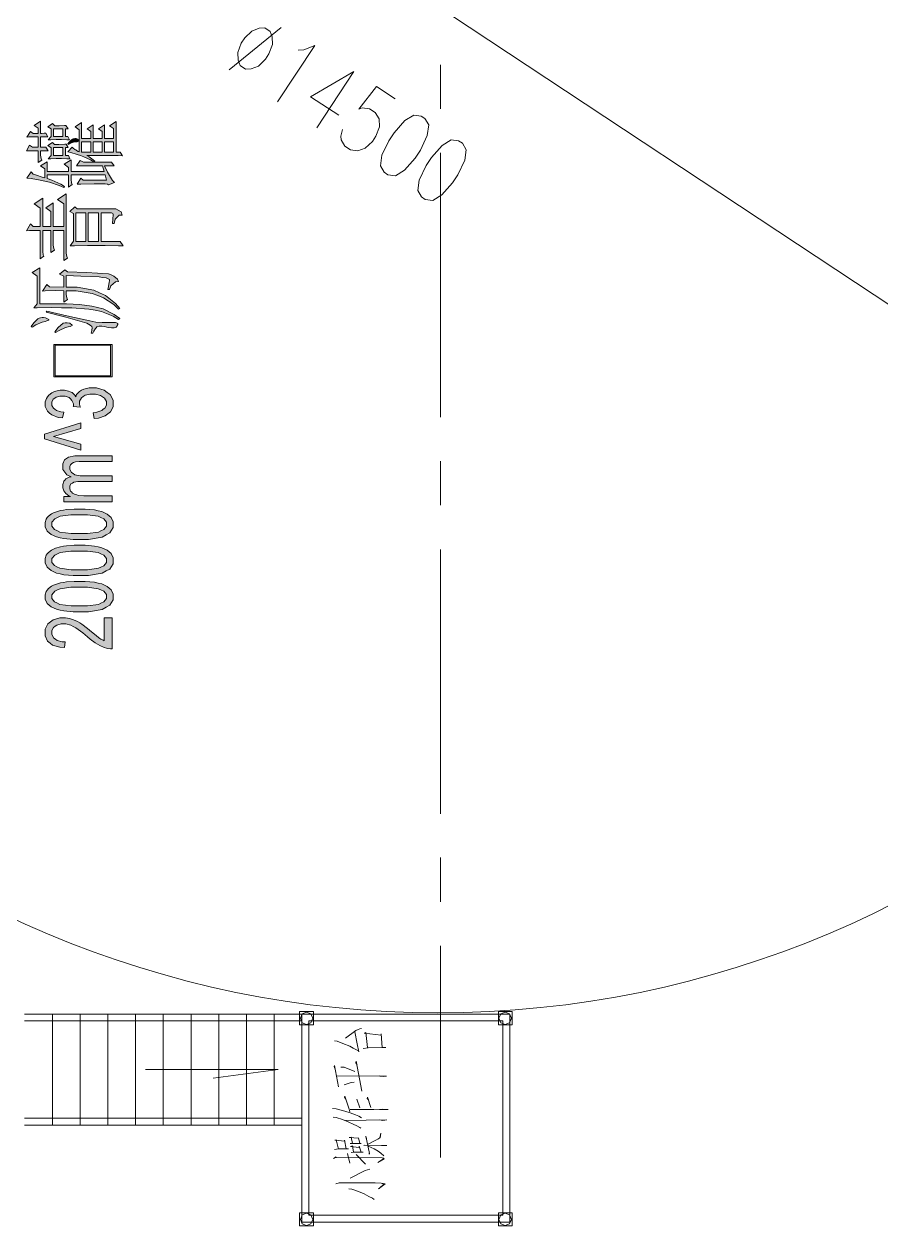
# Model space of a CAD drawing. Header units: millimetres. Extents: x 568 to 57335, y 85 to 28579.
# Drawn here: x 56505 to 56566.7, y 28017 to 28103.6 of the extents above; entities that cross this region are included whole.
import ezdxf

# ---------------------------------------------------------------- set-up
doc = ezdxf.new("R2010")
doc.units = ezdxf.units.MM

msp = doc.modelspace()

# ---------------------------------------------------------------- hatches: boundary and pattern name
h = msp.add_hatch(color=0)
h.dxf.hatch_style = 2
h.paths.add_polyline_path([(56505.99, 28095.433), (56505.739, 28095.433), (56505.329, 28095.426), (56505.169, 28095.41), (56505.435, 28095.821), (56505.641, 28095.676), (56505.99, 28095.676), (56505.99, 28096.049), (56505.694, 28096.254), (56506.165, 28096.558), (56506.165, 28095.676), (56506.241, 28095.676), (56506.431, 28095.692), (56506.545, 28095.699), (56506.689, 28095.433), (56506.165, 28095.433), (56506.165, 28094.673), (56506.545, 28094.673), (56506.719, 28094.408), (56506.545, 28094.423), (56506.264, 28094.43), (56506.165, 28094.43), (56506.165, 28094.248), (56506.165, 28094.111), (56506.21, 28093.868), (56506.248, 28093.754), (56505.99, 28093.572), (56505.99, 28094.43), (56505.694, 28094.43), (56505.276, 28094.423), (56505.139, 28094.408), (56505.375, 28094.818), (56505.58, 28094.673), (56505.99, 28094.673)])
h = msp.add_hatch(color=0)
h.paths.add_polyline_path([(56508.239, 28095.205), (56508.049, 28095.22), (56507.669, 28095.228), (56507.479, 28095.228), (56507.289, 28095.228), (56506.909, 28095.22), (56506.719, 28095.205), (56506.924, 28095.456), (56506.924, 28096.011), (56506.689, 28096.147), (56507.016, 28096.398), (56507.19, 28096.231), (56507.494, 28096.231), (56507.889, 28096.246), (56507.981, 28096.254), (56508.155, 28096.011), (56507.95, 28096.011), (56507.95, 28095.456), (56508.125, 28095.456)])
h.paths.add_polyline_path([(56507.099, 28095.456), (56507.775, 28095.456), (56507.775, 28096.011), (56507.099, 28096.011)])
h = msp.add_hatch(color=0)
h.paths.add_polyline_path([(56509.5, 28094.081), (56509.66, 28093.982), (56509.956, 28093.777), (56510.085, 28093.671), (56509.994, 28093.633), (56509.766, 28093.762), (56509.287, 28093.982), (56509.044, 28094.073), (56508.809, 28094.157), (56508.345, 28094.301), (56508.125, 28094.347), (56508.444, 28094.673), (56508.505, 28094.613), (56508.634, 28094.521), (56508.695, 28094.483), (56508.763, 28094.446), (56508.885, 28094.377), (56508.945, 28094.347), (56508.945, 28095.942), (56508.649, 28096.147), (56509.12, 28096.459), (56509.12, 28095.312), (56509.789, 28095.312), (56509.789, 28095.821), (56509.523, 28096.011), (56509.963, 28096.292), (56509.963, 28095.312), (56510.609, 28095.312), (56510.609, 28095.821), (56510.343, 28096.011), (56510.784, 28096.292), (56510.784, 28095.312), (56511.43, 28095.312), (56511.43, 28096.026), (56511.141, 28096.231), (56511.605, 28096.542), (56511.605, 28094.332), (56511.901, 28094.332), (56512.068, 28094.066), (56511.764, 28094.073), (56510.48, 28094.081)])
h.paths.add_polyline_path([(56509.12, 28094.332), (56509.789, 28094.332), (56509.789, 28095.069), (56509.12, 28095.069)])
h.paths.add_polyline_path([(56509.963, 28094.332), (56510.609, 28094.332), (56510.609, 28095.069), (56509.963, 28095.069)])
h.paths.add_polyline_path([(56510.784, 28094.332), (56511.43, 28094.332), (56511.43, 28095.069), (56510.784, 28095.069)])
h = msp.add_hatch(color=0)
h.dxf.hatch_style = 2
h.paths.add_polyline_path([(56508.125, 28094.924), (56508.224, 28095.046), (56508.391, 28095.205), (56508.444, 28095.236), (56508.505, 28095.274), (56508.626, 28095.304), (56508.68, 28095.304), (56508.74, 28095.296), (56508.831, 28095.266), (56508.854, 28095.236), (56508.885, 28095.213), (56508.915, 28095.167), (56508.915, 28095.144), (56508.915, 28095.114), (56508.801, 28095.076), (56508.68, 28095.069), (56508.535, 28095.038), (56508.269, 28094.939), (56508.155, 28094.879)])
h = msp.add_hatch(color=0)
h.paths.add_polyline_path([(56508.269, 28093.838), (56508.064, 28093.845), (56507.669, 28093.861), (56507.479, 28093.861), (56507.289, 28093.861), (56506.909, 28093.845), (56506.719, 28093.838), (56506.924, 28094.081), (56506.924, 28094.635), (56506.689, 28094.803), (56507.016, 28095.023), (56507.16, 28094.879), (56507.479, 28094.879), (56507.905, 28094.894), (56508.011, 28094.901), (56508.155, 28094.658), (56507.95, 28094.658), (56507.95, 28094.081), (56508.186, 28094.081)])
h.paths.add_polyline_path([(56507.099, 28094.081), (56507.775, 28094.081), (56507.775, 28094.658), (56507.099, 28094.658)])
h = msp.add_hatch(color=0)
h.dxf.hatch_style = 2
h.paths.add_polyline_path([(56510.64, 28093.344), (56508.763, 28093.344), (56509.029, 28093.731), (56509.265, 28093.595), (56509.5, 28093.595), (56510.055, 28093.595), (56510.374, 28093.595), (56510.7, 28093.595), (56511.149, 28093.602), (56511.285, 28093.61), (56511.46, 28093.344), (56510.784, 28093.344), (56510.989, 28092.888), (56511.339, 28092.28), (56511.483, 28092.136), (56511.05, 28091.976), (56510.989, 28092.007), (56510.83, 28092.037), (56510.723, 28092.037), (56510.024, 28092.037), (56509.059, 28092.022), (56508.793, 28092.014), (56509.059, 28092.447), (56509.234, 28092.303), (56510.928, 28092.303), (56510.814, 28092.69), (56508.36, 28092.69), (56508.36, 28092.485), (56508.36, 28092.356), (56508.398, 28092.105), (56508.444, 28091.992), (56508.186, 28091.809), (56508.186, 28092.69), (56506.636, 28092.69), (56506.636, 28092.425), (56506.985, 28092.303), (56507.616, 28092.014), (56507.889, 28091.855), (56507.836, 28091.786), (56507.494, 28091.931), (56506.818, 28092.151), (56506.476, 28092.227), (56506.127, 28092.311), (56505.481, 28092.417), (56505.169, 28092.447), (56505.496, 28092.896), (56505.641, 28092.728), (56505.876, 28092.66), (56506.286, 28092.523), (56506.461, 28092.463), (56506.461, 28093.124), (56506.165, 28093.329), (56506.636, 28093.633), (56506.636, 28092.934), (56508.186, 28092.934), (56508.186, 28093.222), (56507.859, 28093.45), (56508.36, 28093.777), (56508.36, 28092.934), (56510.754, 28092.934)])
h = msp.add_hatch(color=0)
h.dxf.hatch_style = 2
h.paths.add_polyline_path([(56505.139, 28088.656), (56505.435, 28089.15), (56505.641, 28088.968), (56506.134, 28088.968), (56506.134, 28090.297), (56505.701, 28090.601), (56506.317, 28091.011), (56506.317, 28088.968), (56506.894, 28088.968), (56506.894, 28090.047), (56506.545, 28090.312), (56507.069, 28090.662), (56507.069, 28088.968), (56507.829, 28088.968), (56507.829, 28090.601), (56507.396, 28090.913), (56508.003, 28091.323), (56508.003, 28087.182), (56508.003, 28087.053), (56508.049, 28086.802), (56508.095, 28086.696), (56507.829, 28086.506), (56507.829, 28088.679), (56507.069, 28088.679), (56507.069, 28087.76), (56507.069, 28087.623), (56507.114, 28087.38), (56507.16, 28087.266), (56506.894, 28087.084), (56506.894, 28088.679), (56506.317, 28088.679), (56506.317, 28087.304), (56506.317, 28087.175), (56506.355, 28086.932), (56506.4, 28086.818), (56506.134, 28086.628), (56506.134, 28088.679), (56505.876, 28088.679), (56505.375, 28088.671)])
h = msp.add_hatch(color=0)
h.paths.add_polyline_path([(56508.3, 28087.57), (56508.535, 28087.919), (56508.535, 28089.91), (56508.277, 28090.047), (56508.626, 28090.381), (56508.801, 28090.236), (56511.285, 28090.236), (56511.582, 28090.244), (56511.962, 28090.016), (56512.045, 28089.781), (56511.84, 28089.781), (56511.551, 28089.484), (56511.46, 28089.188), (56511.346, 28089.188), (56511.377, 28089.484), (56511.399, 28089.826), (56511.392, 28089.864), (56511.384, 28089.91), (56511.285, 28089.948), (56511.202, 28089.948), (56510.526, 28089.948), (56510.526, 28087.881), (56511.901, 28087.881), (56512.106, 28087.57), (56511.787, 28087.585), (56510.822, 28087.593), (56510.191, 28087.593), (56509.553, 28087.593), (56508.611, 28087.585)])
h.paths.add_polyline_path([(56509.591, 28087.881), (56510.351, 28087.881), (56510.351, 28089.948), (56509.591, 28089.948)])
h.paths.add_polyline_path([(56508.71, 28087.881), (56509.416, 28087.881), (56509.416, 28089.948), (56508.71, 28089.948)])
h = msp.add_hatch(color=0)
h.dxf.hatch_style = 2
h.paths.add_polyline_path([(56505.671, 28083.11), (56505.929, 28083.399), (56505.929, 28085.382), (56505.549, 28085.648), (56506.104, 28085.997), (56506.104, 28083.399), (56506.841, 28083.399), (56508.041, 28083.384), (56508.505, 28083.368), (56508.976, 28083.353), (56509.85, 28083.232), (56510.26, 28083.133), (56510.67, 28083.026), (56511.475, 28082.631), (56511.87, 28082.335), (56511.779, 28082.274), (56511.399, 28082.51), (56510.564, 28082.837), (56510.1, 28082.928), (56509.637, 28083.019), (56508.429, 28083.118), (56507.669, 28083.118), (56506.917, 28083.125), (56505.914, 28083.118)])
h = msp.add_hatch(color=0)
h.dxf.hatch_style = 2
h.paths.add_polyline_path([(56507.829, 28083.52), (56507.829, 28084.341), (56507.244, 28084.348), (56506.484, 28084.341), (56506.309, 28084.318), (56506.605, 28084.789), (56506.811, 28084.622), (56507.829, 28084.607), (56507.829, 28085.382), (56507.54, 28085.526), (56507.92, 28085.853), (56508.095, 28085.693), (56509.485, 28085.663), (56511.065, 28085.549), (56511.255, 28085.473), (56511.445, 28085.397), (56511.711, 28085.161), (56511.779, 28084.994), (56511.567, 28084.987), (56511.24, 28084.698), (56511.141, 28084.424), (56511.02, 28084.424), (56511.065, 28084.637), (56511.118, 28084.949), (56511.126, 28085.047), (56511.134, 28085.139), (56510.89, 28085.268), (56510.64, 28085.298), (56510.389, 28085.328), (56509.075, 28085.389), (56508.003, 28085.427), (56508.003, 28084.607), (56508.793, 28084.592), (56510.001, 28084.386), (56510.419, 28084.196), (56510.837, 28083.999), (56511.567, 28083.429), (56511.87, 28083.049), (56511.779, 28083.011), (56511.445, 28083.338), (56510.7, 28083.824), (56510.29, 28083.991), (56509.88, 28084.151), (56508.74, 28084.326), (56508.003, 28084.341), (56508.003, 28084.196), (56508.003, 28084.06), (56508.049, 28083.817), (56508.095, 28083.703)])
h = msp.add_hatch(color=0)
h.dxf.hatch_style = 2
h.paths.add_polyline_path([(56505.496, 28081.758), (56505.686, 28082.024), (56505.967, 28082.32), (56506.066, 28082.35), (56506.157, 28082.381), (56506.279, 28082.411), (56506.309, 28082.411), (56506.385, 28082.411), (56506.529, 28082.381), (56506.605, 28082.343), (56506.674, 28082.305), (56506.75, 28082.259), (56506.75, 28082.221), (56506.621, 28082.16), (56506.484, 28082.13), (56506.279, 28082.077), (56505.815, 28081.872), (56505.549, 28081.72)])
h = msp.add_hatch(color=0)
h.dxf.hatch_style = 2
h.paths.add_polyline_path([(56506.605, 28082.867), (56508.049, 28082.54), (56509.713, 28082.168), (56509.926, 28082.13), (56510.138, 28082.084), (56510.609, 28082.046), (56510.875, 28082.046), (56511.141, 28082.046), (56511.483, 28082.039), (56511.567, 28082.039), (56511.643, 28082.031), (56511.726, 28081.986), (56511.726, 28081.94), (56511.726, 28081.91), (56511.688, 28081.826), (56511.65, 28081.773), (56511.612, 28081.712), (56511.475, 28081.659), (56511.377, 28081.659), (56511.285, 28081.659), (56511.065, 28081.689), (56510.936, 28081.72), (56510.784, 28081.75), (56510.571, 28081.78), (56510.495, 28081.78), (56510.397, 28081.78), (56510.229, 28081.727), (56510.176, 28081.674), (56510.115, 28081.629), (56510.001, 28081.423), (56509.941, 28081.271), (56509.819, 28081.271), (56509.85, 28081.461), (56509.872, 28081.689), (56509.865, 28081.727), (56509.857, 28081.765), (56509.736, 28081.864), (56509.614, 28081.932), (56509.5, 28082.001), (56507.981, 28082.426), (56506.575, 28082.783)])
h = msp.add_hatch(color=0)
h.dxf.hatch_style = 2
h.paths.add_polyline_path([(56507.19, 28081.37), (56507.426, 28081.689), (56507.798, 28082.008), (56507.935, 28082.016), (56508.072, 28082.024), (56508.269, 28081.993), (56508.33, 28081.955), (56508.391, 28081.917), (56508.452, 28081.872), (56508.452, 28081.834), (56508.3, 28081.773), (56508.155, 28081.742), (56507.965, 28081.689), (56507.509, 28081.484), (56507.244, 28081.332)])
h = msp.add_hatch(color=0)
h.paths.add_polyline_path([(56511.316, 28078.134), (56507.122, 28078.134), (56507.122, 28080.474), (56511.316, 28080.474)])
h.paths.add_polyline_path([(56511.209, 28078.21), (56511.209, 28080.405), (56507.228, 28080.405), (56507.228, 28078.21)])
h = msp.add_hatch(color=0)
h.dxf.hatch_style = 2
h.paths.add_polyline_path([(56510.039, 28075.14), (56509.963, 28075.55), (56510.214, 28075.588), (56510.571, 28075.71), (56510.685, 28075.794), (56510.792, 28075.877), (56510.906, 28076.082), (56510.906, 28076.204), (56510.906, 28076.356), (56510.761, 28076.599), (56510.617, 28076.698), (56510.473, 28076.796), (56510.115, 28076.895), (56509.903, 28076.895), (56509.705, 28076.895), (56509.371, 28076.804), (56509.234, 28076.713), (56509.105, 28076.622), (56508.976, 28076.386), (56508.976, 28076.242), (56508.976, 28076.181), (56509.006, 28076.037), (56509.037, 28075.953), (56508.52, 28075.999), (56508.528, 28076.052), (56508.528, 28076.196), (56508.429, 28076.432), (56508.33, 28076.538), (56508.231, 28076.645), (56507.935, 28076.743), (56507.73, 28076.743), (56507.563, 28076.743), (56507.297, 28076.667), (56507.19, 28076.591), (56507.084, 28076.515), (56506.978, 28076.318), (56506.978, 28076.196), (56506.978, 28076.075), (56507.092, 28075.877), (56507.198, 28075.794), (56507.304, 28075.718), (56507.631, 28075.611), (56507.844, 28075.588), (56507.737, 28075.178), (56507.441, 28075.216), (56506.985, 28075.391), (56506.818, 28075.52), (56506.659, 28075.657), (56506.499, 28075.991), (56506.499, 28076.189), (56506.499, 28076.325), (56506.583, 28076.576), (56506.666, 28076.69), (56506.75, 28076.812), (56506.978, 28076.986), (56507.122, 28077.047), (56507.266, 28077.108), (56507.578, 28077.169), (56507.737, 28077.169), (56507.897, 28077.169), (56508.178, 28077.108), (56508.307, 28077.055), (56508.436, 28076.994), (56508.634, 28076.819), (56508.71, 28076.705), (56508.763, 28076.857), (56508.961, 28077.085), (56509.12, 28077.169), (56509.272, 28077.252), (56509.66, 28077.336), (56509.895, 28077.336), (56510.207, 28077.336), (56510.738, 28077.176), (56510.959, 28077.017), (56511.179, 28076.857), (56511.392, 28076.447), (56511.392, 28076.204), (56511.392, 28075.984), (56511.209, 28075.619), (56511.02, 28075.467), (56510.83, 28075.323), (56510.343, 28075.155)])
h = msp.add_hatch(color=0)
h.dxf.hatch_style = 2
h.paths.add_polyline_path([(56509.059, 28073.286), (56509.059, 28072.861), (56506.438, 28073.674), (56506.438, 28074.008), (56509.059, 28074.821), (56509.059, 28074.403), (56507.107, 28073.841)])
h = msp.add_hatch(color=0)
h.dxf.hatch_style = 2
h.paths.add_polyline_path([(56511.316, 28069.138), (56507.836, 28069.138), (56507.836, 28069.51), (56508.322, 28069.51), (56508.193, 28069.571), (56507.988, 28069.723), (56507.912, 28069.814), (56507.836, 28069.913), (56507.76, 28070.126), (56507.76, 28070.247), (56507.76, 28070.384), (56507.836, 28070.605), (56507.92, 28070.688), (56507.996, 28070.779), (56508.224, 28070.901), (56508.368, 28070.931), (56508.064, 28071.076), (56507.76, 28071.455), (56507.76, 28071.691), (56507.76, 28071.866), (56507.897, 28072.147), (56508.041, 28072.246), (56508.186, 28072.344), (56508.626, 28072.443), (56508.93, 28072.443), (56511.316, 28072.443), (56511.316, 28072.025), (56509.12, 28072.025), (56508.945, 28072.025), (56508.687, 28072.01), (56508.611, 28071.987), (56508.535, 28071.964), (56508.406, 28071.896), (56508.36, 28071.843), (56508.315, 28071.79), (56508.269, 28071.668), (56508.269, 28071.592), (56508.269, 28071.463), (56508.391, 28071.25), (56508.512, 28071.167), (56508.634, 28071.083), (56509.021, 28071), (56509.295, 28071), (56511.316, 28071), (56511.316, 28070.589), (56509.052, 28070.589), (56508.854, 28070.589), (56508.558, 28070.536), (56508.459, 28070.483), (56508.368, 28070.437), (56508.269, 28070.27), (56508.269, 28070.156), (56508.269, 28070.073), (56508.33, 28069.906), (56508.398, 28069.837), (56508.459, 28069.761), (56508.657, 28069.655), (56508.778, 28069.624), (56508.907, 28069.586), (56509.272, 28069.556), (56509.508, 28069.556), (56511.316, 28069.556)])
h = msp.add_hatch(color=0)
h.paths.add_polyline_path([(56508.945, 28066.418), (56508.52, 28066.418), (56507.836, 28066.479), (56507.578, 28066.54), (56507.32, 28066.601), (56506.917, 28066.783), (56506.773, 28066.905), (56506.636, 28067.026), (56506.499, 28067.33), (56506.499, 28067.512), (56506.499, 28067.649), (56506.575, 28067.885), (56506.651, 28067.991), (56506.727, 28068.09), (56506.955, 28068.257), (56507.099, 28068.325), (56507.244, 28068.394), (56507.601, 28068.492), (56507.813, 28068.53), (56508.026, 28068.568), (56508.588, 28068.606), (56508.945, 28068.606), (56509.371, 28068.606), (56510.055, 28068.546), (56510.313, 28068.485), (56510.571, 28068.424), (56510.974, 28068.242), (56511.111, 28068.12), (56511.255, 28068.006), (56511.392, 28067.695), (56511.392, 28067.512), (56511.392, 28067.269), (56511.149, 28066.889), (56510.898, 28066.753), (56510.602, 28066.585), (56509.622, 28066.418)])
h.paths.add_polyline_path([(56508.945, 28066.844), (56509.538, 28066.844), (56510.328, 28066.943), (56510.518, 28067.034), (56510.716, 28067.132), (56510.913, 28067.376), (56510.913, 28067.512), (56510.913, 28067.657), (56510.716, 28067.892), (56510.518, 28067.991), (56510.321, 28068.09), (56509.538, 28068.181), (56508.945, 28068.181), (56508.353, 28068.181), (56507.57, 28068.09), (56507.373, 28067.991), (56507.183, 28067.892), (56506.985, 28067.657), (56506.985, 28067.512), (56506.985, 28067.368), (56507.16, 28067.14), (56507.327, 28067.056), (56507.547, 28066.95), (56508.36, 28066.844)])
h = msp.add_hatch(color=0)
h.paths.add_polyline_path([(56508.945, 28063.812), (56508.52, 28063.812), (56507.836, 28063.873), (56507.578, 28063.934), (56507.32, 28063.995), (56506.917, 28064.177), (56506.773, 28064.299), (56506.636, 28064.42), (56506.499, 28064.724), (56506.499, 28064.906), (56506.499, 28065.043), (56506.575, 28065.279), (56506.651, 28065.385), (56506.727, 28065.484), (56506.955, 28065.651), (56507.099, 28065.719), (56507.244, 28065.78), (56507.601, 28065.886), (56507.813, 28065.924), (56508.026, 28065.962), (56508.588, 28066), (56508.945, 28066), (56509.371, 28066), (56510.055, 28065.94), (56510.313, 28065.879), (56510.571, 28065.818), (56510.974, 28065.636), (56511.111, 28065.514), (56511.255, 28065.393), (56511.392, 28065.089), (56511.392, 28064.906), (56511.392, 28064.663), (56511.149, 28064.283), (56510.898, 28064.147), (56510.602, 28063.979), (56509.622, 28063.812)])
h.paths.add_polyline_path([(56508.945, 28064.238), (56509.538, 28064.238), (56510.328, 28064.337), (56510.518, 28064.428), (56510.716, 28064.527), (56510.913, 28064.762), (56510.913, 28064.906), (56510.913, 28065.051), (56510.716, 28065.286), (56510.518, 28065.385), (56510.321, 28065.484), (56509.538, 28065.575), (56508.945, 28065.575), (56508.353, 28065.575), (56507.57, 28065.484), (56507.373, 28065.385), (56507.183, 28065.286), (56506.985, 28065.043), (56506.985, 28064.899), (56506.985, 28064.762), (56507.16, 28064.534), (56507.327, 28064.451), (56507.547, 28064.344), (56508.36, 28064.238)])
h = msp.add_hatch(color=0)
h.paths.add_polyline_path([(56508.945, 28061.206), (56508.52, 28061.206), (56507.836, 28061.267), (56507.578, 28061.328), (56507.32, 28061.389), (56506.917, 28061.571), (56506.773, 28061.693), (56506.636, 28061.814), (56506.499, 28062.118), (56506.499, 28062.3), (56506.499, 28062.437), (56506.575, 28062.673), (56506.651, 28062.771), (56506.727, 28062.878), (56506.955, 28063.045), (56507.099, 28063.113), (56507.244, 28063.174), (56507.601, 28063.281), (56507.813, 28063.319), (56508.026, 28063.356), (56508.588, 28063.394), (56508.945, 28063.394), (56509.371, 28063.394), (56510.055, 28063.334), (56510.313, 28063.273), (56510.571, 28063.212), (56510.974, 28063.03), (56511.111, 28062.908), (56511.255, 28062.787), (56511.392, 28062.483), (56511.392, 28062.3), (56511.392, 28062.057), (56511.149, 28061.677), (56510.898, 28061.541), (56510.602, 28061.374), (56509.622, 28061.206)])
h.paths.add_polyline_path([(56508.945, 28061.632), (56509.538, 28061.632), (56510.328, 28061.723), (56510.518, 28061.822), (56510.716, 28061.921), (56510.913, 28062.156), (56510.913, 28062.3), (56510.913, 28062.445), (56510.716, 28062.68), (56510.518, 28062.779), (56510.321, 28062.87), (56509.538, 28062.969), (56508.945, 28062.969), (56508.353, 28062.969), (56507.57, 28062.87), (56507.373, 28062.779), (56507.183, 28062.68), (56506.985, 28062.437), (56506.985, 28062.293), (56506.985, 28062.156), (56507.16, 28061.928), (56507.327, 28061.845), (56507.547, 28061.738), (56508.36, 28061.632)])
h = msp.add_hatch(color=0)
h.dxf.hatch_style = 2
h.paths.add_polyline_path([(56510.746, 28060.766), (56511.316, 28060.766), (56511.316, 28058.547), (56511.209, 28058.547), (56511.004, 28058.57), (56510.906, 28058.593), (56510.738, 28058.638), (56510.427, 28058.775), (56510.267, 28058.866), (56510.108, 28058.958), (56509.743, 28059.231), (56509.538, 28059.406), (56509.219, 28059.679), (56508.71, 28060.044), (56508.52, 28060.143), (56508.338, 28060.242), (56507.981, 28060.34), (56507.813, 28060.34), (56507.639, 28060.34), (56507.342, 28060.249), (56507.228, 28060.158), (56507.107, 28060.074), (56506.985, 28059.846), (56506.985, 28059.702), (56506.985, 28059.558), (56507.114, 28059.315), (56507.236, 28059.231), (56507.365, 28059.14), (56507.722, 28059.049), (56507.943, 28059.049), (56507.882, 28058.623), (56507.547, 28058.646), (56507.031, 28058.806), (56506.849, 28058.95), (56506.674, 28059.094), (56506.499, 28059.474), (56506.499, 28059.71), (56506.499, 28059.953), (56506.689, 28060.34), (56506.879, 28060.477), (56507.069, 28060.621), (56507.547, 28060.758), (56507.829, 28060.758), (56507.973, 28060.758), (56508.254, 28060.72), (56508.391, 28060.675), (56508.535, 28060.637), (56508.824, 28060.5), (56508.983, 28060.401), (56509.135, 28060.31), (56509.553, 28059.991), (56509.827, 28059.77), (56510.047, 28059.581), (56510.351, 28059.345), (56510.427, 28059.292), (56510.511, 28059.239), (56510.67, 28059.155), (56510.746, 28059.117)])

# ---------------------------------------------------------------- linework, layer by layer
at = {"color": 0, "lineweight": 0}
for points in [[(56595.443, 28064.762), (56474.544, 28144.65)], [(56523.51, 28103.312), (56519.749, 28100.265)], [(56524.741, 28101.671), (56525.136, 28101.686), (56525.926, 28101.997), (56523.252, 28097.956)], [(56534.997, 28097.447), (56534.997, 28100.622)], [(56528.752, 28100.128), (56525.622, 28098.32), (56527.651, 28096.983)], [(56528.752, 28100.128), (56526.085, 28096.079)], [(56531.715, 28098.168), (56530.37, 28099.057), (56529.094, 28097.416), (56529.352, 28097.515), (56529.884, 28097.439), (56530.287, 28097.173), (56530.568, 28096.717), (56530.583, 28096.155), (56530.332, 28095.486), (56530.082, 28095.099), (56529.565, 28094.613), (56529.041, 28094.408), (56528.509, 28094.483), (56528.106, 28094.749), (56527.825, 28095.205), (56527.818, 28095.486), (56527.939, 28095.965)], [(56534.997, 28075.231), (56534.997, 28094.278)], [(56534.997, 28068.88), (56534.997, 28072.056)], [(56534.997, 28046.657), (56534.997, 28065.704)], [(56534.997, 28040.313), (56534.997, 28043.489)], [(56534.997, 28021.882), (56534.997, 28037.137)], [(56525.007, 28032.222), (56505.01, 28032.222)], [(56507.016, 28024.222), (56507.016, 28032.222)], [(56509.014, 28024.222), (56509.014, 28032.222)], [(56511.012, 28024.222), (56511.012, 28032.222)], [(56513.01, 28024.222), (56513.01, 28032.222)], [(56515.008, 28024.222), (56515.008, 28032.222)], [(56517.014, 28024.222), (56517.014, 28032.222)], [(56519.012, 28024.222), (56519.012, 28032.222)], [(56521.01, 28024.222), (56521.01, 28032.222)], [(56523.008, 28024.222), (56523.008, 28032.222)], [(56539.996, 28032.222), (56524.999, 28032.222)], [(56524.999, 28017.224), (56524.999, 28032.222)], [(56539.996, 28017.224), (56539.996, 28032.222)], [(56525.007, 28031.72), (56505.01, 28031.72)], [(56539.495, 28031.72), (56525.493, 28031.72)], [(56525.493, 28017.726), (56525.493, 28031.72)], [(56528.137, 28030.474), (56528.889, 28031.029), (56529.048, 28031.113), (56529.17, 28031.151), (56529.299, 28031.173)], [(56539.495, 28017.726), (56539.495, 28031.72)], [(56527.347, 28030.292), (56527.537, 28030.269), (56527.947, 28030.11), (56528.448, 28029.905), (56528.699, 28029.76), (56529.079, 28029.57), (56529.109, 28029.494), (56528.988, 28030.064), (56528.828, 28030.946)], [(56529.428, 28029.738), (56529.77, 28029.775), (56531.062, 28029.821), (56530.781, 28029.798), (56530.72, 28030.801), (56530.72, 28030.702), (56529.489, 28030.839), (56529.611, 28030.885), (56529.74, 28029.798)], [(56529.33, 28026.668), (56528.919, 28028.818), (56528.889, 28028.712), (56528.988, 28028.567)], [(56513.724, 28028.233), (56523.297, 28028.233)], [(56523.297, 28028.233), (56518.602, 28027.603)], [(56527.628, 28026.972), (56527.347, 28028.507), (56527.316, 28028.446), (56527.377, 28028.302)], [(56527.506, 28027.755), (56530.591, 28027.77), (56531.092, 28027.755), (56530.872, 28027.732), (56530.621, 28027.755)], [(56527.818, 28028.385), (56528.038, 28028.385), (56528.828, 28028.081)], [(56528.038, 28027.116), (56528.547, 28027.299), (56528.767, 28027.321)], [(56528.448, 28025.171), (56528.418, 28025.377), (56528.106, 28026.296), (56528.068, 28026.235), (56528.167, 28026.076)], [(56529.17, 28025.46), (56528.95, 28026.076)], [(56529.96, 28025.483), (56529.74, 28026.22), (56529.709, 28026.136), (56529.801, 28026.03)], [(56527.217, 28025.422), (56527.476, 28025.399), (56528.106, 28025.232), (56528.479, 28025.111), (56528.859, 28024.966), (56529.109, 28024.868), (56529.299, 28024.746)], [(56528.479, 28025.339), (56530.18, 28025.354), (56530.811, 28025.377), (56531.221, 28025.354), (56531.001, 28025.339), (56530.591, 28025.354)], [(56525.007, 28024.723), (56505.01, 28024.723)], [(56525.007, 28024.222), (56505.01, 28024.222)], [(56527.255, 28024.784), (56527.476, 28024.761), (56527.916, 28024.617), (56528.387, 28024.434), (56528.699, 28024.29), (56528.95, 28024.169), (56529.17, 28024.047), (56529.238, 28023.986)], [(56528.137, 28024.556), (56531.123, 28024.602), (56530.841, 28024.556), (56530.56, 28024.602)], [(56528.479, 28022.9), (56528.638, 28022.9), (56529.269, 28022.9), (56529.17, 28022.9), (56529.079, 28023.31), (56529.079, 28023.272), (56528.418, 28023.333), (56528.547, 28023.348), (56528.638, 28022.9)], [(56529.831, 28022.125), (56529.869, 28022.163), (56529.611, 28023.432), (56529.611, 28023.371), (56529.649, 28023.249)], [(56529.77, 28022.839), (56530.652, 28023.31), (56530.682, 28023.637), (56530.621, 28023.31), (56530.462, 28023.211)], [(56527.347, 28022.451), (56527.628, 28022.512), (56528.357, 28022.512), (56528.198, 28022.512), (56528.068, 28023.128), (56528.106, 28023.067), (56527.377, 28023.128), (56527.476, 28023.15), (56527.628, 28022.489)], [(56528.547, 28022.246), (56528.729, 28022.269), (56529.428, 28022.269), (56529.269, 28022.269), (56529.14, 28022.695), (56529.14, 28022.611), (56528.509, 28022.679), (56528.638, 28022.717), (56528.729, 28022.269)], [(56529.459, 28022.755), (56529.519, 28022.778), (56531.123, 28022.755), (56530.971, 28022.74), (56530.75, 28022.755)], [(56529.77, 28022.695), (56530.211, 28022.512), (56530.5, 28022.33), (56530.682, 28022.186), (56530.902, 28022.003)], [(56527.286, 28021.813), (56527.476, 28021.92), (56527.407, 28021.874), (56530.781, 28021.859), (56530.902, 28021.836), (56530.94, 28021.798), (56530.462, 28021.532), (56530.902, 28021.813)], [(56528.448, 28021.487), (56528.289, 28022.163)], [(56529.58, 28021.411), (56528.919, 28022.102)], [(56528.479, 28020.385), (56529.55, 28020.94), (56529.899, 28021.038)], [(56527.438, 28019.997), (56527.696, 28020.058), (56530.279, 28020.058), (56530.72, 28020.035), (56531.001, 28019.997), (56530.53, 28019.625)], [(56530.56, 28019.648), (56530.94, 28019.975), (56530.781, 28020.013)], [(56528.387, 28019.625), (56528.608, 28019.602), (56529.079, 28019.443), (56529.489, 28019.261), (56529.831, 28019.071), (56530.089, 28018.949), (56530.211, 28018.85)], [(56539.495, 28017.726), (56525.493, 28017.726)], [(56539.996, 28017.224), (56524.999, 28017.224)]]:
    msp.add_lwpolyline(points, dxfattribs=at)
for points in [[(56522.317, 28103.274), (56521.922, 28103.259), (56521.398, 28103.053), (56520.881, 28102.56), (56520.623, 28102.18), (56520.38, 28101.511), (56520.395, 28100.949), (56520.539, 28100.577), (56520.942, 28100.311), (56521.337, 28100.326), (56521.861, 28100.531), (56522.378, 28101.017), (56522.629, 28101.405), (56522.879, 28102.073), (56522.864, 28102.636), (56522.72, 28103.008)], [(56533.607, 28096.922), (56533.075, 28096.991), (56532.422, 28096.596), (56531.654, 28095.722), (56531.267, 28095.144), (56530.765, 28094.096), (56530.659, 28093.336), (56530.933, 28092.88), (56531.206, 28092.698), (56531.738, 28092.622), (56532.384, 28093.025), (56533.159, 28093.898), (56533.539, 28094.476), (56534.04, 28095.524), (56534.154, 28096.284), (56533.873, 28096.74)], [(56505.99, 28095.433), (56505.739, 28095.433), (56505.329, 28095.426), (56505.169, 28095.41), (56505.435, 28095.821), (56505.641, 28095.676), (56505.99, 28095.676), (56505.99, 28096.049), (56505.694, 28096.254), (56506.165, 28096.558), (56506.165, 28095.676), (56506.241, 28095.676), (56506.431, 28095.692), (56506.545, 28095.699), (56506.689, 28095.433), (56506.165, 28095.433), (56506.165, 28094.673), (56506.545, 28094.673), (56506.719, 28094.408), (56506.545, 28094.423), (56506.264, 28094.43), (56506.165, 28094.43), (56506.165, 28094.248), (56506.165, 28094.111), (56506.21, 28093.868), (56506.248, 28093.754), (56505.99, 28093.572), (56505.99, 28094.43), (56505.694, 28094.43), (56505.276, 28094.423), (56505.139, 28094.408), (56505.375, 28094.818), (56505.58, 28094.673), (56505.99, 28094.673)], [(56508.239, 28095.205), (56508.049, 28095.22), (56507.669, 28095.228), (56507.479, 28095.228), (56507.289, 28095.228), (56506.909, 28095.22), (56506.719, 28095.205), (56506.924, 28095.456), (56506.924, 28096.011), (56506.689, 28096.147), (56507.016, 28096.398), (56507.19, 28096.231), (56507.494, 28096.231), (56507.889, 28096.246), (56507.981, 28096.254), (56508.155, 28096.011), (56507.95, 28096.011), (56507.95, 28095.456), (56508.125, 28095.456)], [(56509.5, 28094.081), (56509.66, 28093.982), (56509.956, 28093.777), (56510.085, 28093.671), (56509.994, 28093.633), (56509.766, 28093.762), (56509.287, 28093.982), (56509.044, 28094.073), (56508.809, 28094.157), (56508.345, 28094.301), (56508.125, 28094.347), (56508.444, 28094.673), (56508.505, 28094.613), (56508.634, 28094.521), (56508.695, 28094.483), (56508.763, 28094.446), (56508.885, 28094.377), (56508.945, 28094.347), (56508.945, 28095.942), (56508.649, 28096.147), (56509.12, 28096.459), (56509.12, 28095.312), (56509.789, 28095.312), (56509.789, 28095.821), (56509.523, 28096.011), (56509.963, 28096.292), (56509.963, 28095.312), (56510.609, 28095.312), (56510.609, 28095.821), (56510.343, 28096.011), (56510.784, 28096.292), (56510.784, 28095.312), (56511.43, 28095.312), (56511.43, 28096.026), (56511.141, 28096.231), (56511.605, 28096.542), (56511.605, 28094.332), (56511.901, 28094.332), (56512.068, 28094.066), (56511.764, 28094.073), (56510.48, 28094.081)], [(56507.099, 28095.456), (56507.775, 28095.456), (56507.775, 28096.011), (56507.099, 28096.011)], [(56508.125, 28094.924), (56508.224, 28095.046), (56508.391, 28095.205), (56508.444, 28095.236), (56508.505, 28095.274), (56508.626, 28095.304), (56508.68, 28095.304), (56508.74, 28095.296), (56508.831, 28095.266), (56508.854, 28095.236), (56508.885, 28095.213), (56508.915, 28095.167), (56508.915, 28095.144), (56508.915, 28095.114), (56508.801, 28095.076), (56508.68, 28095.069), (56508.535, 28095.038), (56508.269, 28094.939), (56508.155, 28094.879)], [(56508.269, 28093.838), (56508.064, 28093.845), (56507.669, 28093.861), (56507.479, 28093.861), (56507.289, 28093.861), (56506.909, 28093.845), (56506.719, 28093.838), (56506.924, 28094.081), (56506.924, 28094.635), (56506.689, 28094.803), (56507.016, 28095.023), (56507.16, 28094.879), (56507.479, 28094.879), (56507.905, 28094.894), (56508.011, 28094.901), (56508.155, 28094.658), (56507.95, 28094.658), (56507.95, 28094.081), (56508.186, 28094.081)], [(56507.099, 28094.081), (56507.775, 28094.081), (56507.775, 28094.658), (56507.099, 28094.658)], [(56509.12, 28094.332), (56509.789, 28094.332), (56509.789, 28095.069), (56509.12, 28095.069)], [(56509.963, 28094.332), (56510.609, 28094.332), (56510.609, 28095.069), (56509.963, 28095.069)], [(56510.784, 28094.332), (56511.43, 28094.332), (56511.43, 28095.069), (56510.784, 28095.069)], [(56536.296, 28095.137), (56535.765, 28095.213), (56535.119, 28094.81), (56534.344, 28093.944), (56533.964, 28093.367), (56533.463, 28092.311), (56533.349, 28091.558), (56533.63, 28091.095), (56533.896, 28090.92), (56534.427, 28090.844), (56535.081, 28091.239), (56535.848, 28092.113), (56536.236, 28092.69), (56536.737, 28093.747), (56536.843, 28094.499), (56536.57, 28094.962)], [(56510.64, 28093.344), (56508.763, 28093.344), (56509.029, 28093.731), (56509.265, 28093.595), (56509.5, 28093.595), (56510.055, 28093.595), (56510.374, 28093.595), (56510.7, 28093.595), (56511.149, 28093.602), (56511.285, 28093.61), (56511.46, 28093.344), (56510.784, 28093.344), (56510.989, 28092.888), (56511.339, 28092.28), (56511.483, 28092.136), (56511.05, 28091.976), (56510.989, 28092.007), (56510.83, 28092.037), (56510.723, 28092.037), (56510.024, 28092.037), (56509.059, 28092.022), (56508.793, 28092.014), (56509.059, 28092.447), (56509.234, 28092.303), (56510.928, 28092.303), (56510.814, 28092.69), (56508.36, 28092.69), (56508.36, 28092.485), (56508.36, 28092.356), (56508.398, 28092.105), (56508.444, 28091.992), (56508.186, 28091.809), (56508.186, 28092.69), (56506.636, 28092.69), (56506.636, 28092.425), (56506.985, 28092.303), (56507.616, 28092.014), (56507.889, 28091.855), (56507.836, 28091.786), (56507.494, 28091.931), (56506.818, 28092.151), (56506.476, 28092.227), (56506.127, 28092.311), (56505.481, 28092.417), (56505.169, 28092.447), (56505.496, 28092.896), (56505.641, 28092.728), (56505.876, 28092.66), (56506.286, 28092.523), (56506.461, 28092.463), (56506.461, 28093.124), (56506.165, 28093.329), (56506.636, 28093.633), (56506.636, 28092.934), (56508.186, 28092.934), (56508.186, 28093.222), (56507.859, 28093.45), (56508.36, 28093.777), (56508.36, 28092.934), (56510.754, 28092.934)], [(56505.139, 28088.656), (56505.435, 28089.15), (56505.641, 28088.968), (56506.134, 28088.968), (56506.134, 28090.297), (56505.701, 28090.601), (56506.317, 28091.011), (56506.317, 28088.968), (56506.894, 28088.968), (56506.894, 28090.047), (56506.545, 28090.312), (56507.069, 28090.662), (56507.069, 28088.968), (56507.829, 28088.968), (56507.829, 28090.601), (56507.396, 28090.913), (56508.003, 28091.323), (56508.003, 28087.182), (56508.003, 28087.053), (56508.049, 28086.802), (56508.095, 28086.696), (56507.829, 28086.506), (56507.829, 28088.679), (56507.069, 28088.679), (56507.069, 28087.76), (56507.069, 28087.623), (56507.114, 28087.38), (56507.16, 28087.266), (56506.894, 28087.084), (56506.894, 28088.679), (56506.317, 28088.679), (56506.317, 28087.304), (56506.317, 28087.175), (56506.355, 28086.932), (56506.4, 28086.818), (56506.134, 28086.628), (56506.134, 28088.679), (56505.876, 28088.679), (56505.375, 28088.671)], [(56508.3, 28087.57), (56508.535, 28087.919), (56508.535, 28089.91), (56508.277, 28090.047), (56508.626, 28090.381), (56508.801, 28090.236), (56511.285, 28090.236), (56511.582, 28090.244), (56511.962, 28090.016), (56512.045, 28089.781), (56511.84, 28089.781), (56511.551, 28089.484), (56511.46, 28089.188), (56511.346, 28089.188), (56511.377, 28089.484), (56511.399, 28089.826), (56511.392, 28089.864), (56511.384, 28089.91), (56511.285, 28089.948), (56511.202, 28089.948), (56510.526, 28089.948), (56510.526, 28087.881), (56511.901, 28087.881), (56512.106, 28087.57), (56511.787, 28087.585), (56510.822, 28087.593), (56510.191, 28087.593), (56509.553, 28087.593), (56508.611, 28087.585)], [(56508.71, 28087.881), (56509.416, 28087.881), (56509.416, 28089.948), (56508.71, 28089.948)], [(56509.591, 28087.881), (56510.351, 28087.881), (56510.351, 28089.948), (56509.591, 28089.948)], [(56505.671, 28083.11), (56505.929, 28083.399), (56505.929, 28085.382), (56505.549, 28085.648), (56506.104, 28085.997), (56506.104, 28083.399), (56506.841, 28083.399), (56508.041, 28083.384), (56508.505, 28083.368), (56508.976, 28083.353), (56509.85, 28083.232), (56510.26, 28083.133), (56510.67, 28083.026), (56511.475, 28082.631), (56511.87, 28082.335), (56511.779, 28082.274), (56511.399, 28082.51), (56510.564, 28082.837), (56510.1, 28082.928), (56509.637, 28083.019), (56508.429, 28083.118), (56507.669, 28083.118), (56506.917, 28083.125), (56505.914, 28083.118)], [(56507.829, 28083.52), (56507.829, 28084.341), (56507.244, 28084.348), (56506.484, 28084.341), (56506.309, 28084.318), (56506.605, 28084.789), (56506.811, 28084.622), (56507.829, 28084.607), (56507.829, 28085.382), (56507.54, 28085.526), (56507.92, 28085.853), (56508.095, 28085.693), (56509.485, 28085.663), (56511.065, 28085.549), (56511.255, 28085.473), (56511.445, 28085.397), (56511.711, 28085.161), (56511.779, 28084.994), (56511.567, 28084.987), (56511.24, 28084.698), (56511.141, 28084.424), (56511.02, 28084.424), (56511.065, 28084.637), (56511.118, 28084.949), (56511.126, 28085.047), (56511.134, 28085.139), (56510.89, 28085.268), (56510.64, 28085.298), (56510.389, 28085.328), (56509.075, 28085.389), (56508.003, 28085.427), (56508.003, 28084.607), (56508.793, 28084.592), (56510.001, 28084.386), (56510.419, 28084.196), (56510.837, 28083.999), (56511.567, 28083.429), (56511.87, 28083.049), (56511.779, 28083.011), (56511.445, 28083.338), (56510.7, 28083.824), (56510.29, 28083.991), (56509.88, 28084.151), (56508.74, 28084.326), (56508.003, 28084.341), (56508.003, 28084.196), (56508.003, 28084.06), (56508.049, 28083.817), (56508.095, 28083.703)], [(56505.496, 28081.758), (56505.686, 28082.024), (56505.967, 28082.32), (56506.066, 28082.35), (56506.157, 28082.381), (56506.279, 28082.411), (56506.309, 28082.411), (56506.385, 28082.411), (56506.529, 28082.381), (56506.605, 28082.343), (56506.674, 28082.305), (56506.75, 28082.259), (56506.75, 28082.221), (56506.621, 28082.16), (56506.484, 28082.13), (56506.279, 28082.077), (56505.815, 28081.872), (56505.549, 28081.72)], [(56506.605, 28082.867), (56508.049, 28082.54), (56509.713, 28082.168), (56509.926, 28082.13), (56510.138, 28082.084), (56510.609, 28082.046), (56510.875, 28082.046), (56511.141, 28082.046), (56511.483, 28082.039), (56511.567, 28082.039), (56511.643, 28082.031), (56511.726, 28081.986), (56511.726, 28081.94), (56511.726, 28081.91), (56511.688, 28081.826), (56511.65, 28081.773), (56511.612, 28081.712), (56511.475, 28081.659), (56511.377, 28081.659), (56511.285, 28081.659), (56511.065, 28081.689), (56510.936, 28081.72), (56510.784, 28081.75), (56510.571, 28081.78), (56510.495, 28081.78), (56510.397, 28081.78), (56510.229, 28081.727), (56510.176, 28081.674), (56510.115, 28081.629), (56510.001, 28081.423), (56509.941, 28081.271), (56509.819, 28081.271), (56509.85, 28081.461), (56509.872, 28081.689), (56509.865, 28081.727), (56509.857, 28081.765), (56509.736, 28081.864), (56509.614, 28081.932), (56509.5, 28082.001), (56507.981, 28082.426), (56506.575, 28082.783)], [(56507.19, 28081.37), (56507.426, 28081.689), (56507.798, 28082.008), (56507.935, 28082.016), (56508.072, 28082.024), (56508.269, 28081.993), (56508.33, 28081.955), (56508.391, 28081.917), (56508.452, 28081.872), (56508.452, 28081.834), (56508.3, 28081.773), (56508.155, 28081.742), (56507.965, 28081.689), (56507.509, 28081.484), (56507.244, 28081.332)], [(56511.316, 28078.134), (56507.122, 28078.134), (56507.122, 28080.474), (56511.316, 28080.474)], [(56511.209, 28078.21), (56511.209, 28080.405), (56507.228, 28080.405), (56507.228, 28078.21)], [(56510.039, 28075.14), (56509.963, 28075.55), (56510.214, 28075.588), (56510.571, 28075.71), (56510.685, 28075.794), (56510.792, 28075.877), (56510.906, 28076.082), (56510.906, 28076.204), (56510.906, 28076.356), (56510.761, 28076.599), (56510.617, 28076.698), (56510.473, 28076.796), (56510.115, 28076.895), (56509.903, 28076.895), (56509.705, 28076.895), (56509.371, 28076.804), (56509.234, 28076.713), (56509.105, 28076.622), (56508.976, 28076.386), (56508.976, 28076.242), (56508.976, 28076.181), (56509.006, 28076.037), (56509.037, 28075.953), (56508.52, 28075.999), (56508.528, 28076.052), (56508.528, 28076.196), (56508.429, 28076.432), (56508.33, 28076.538), (56508.231, 28076.645), (56507.935, 28076.743), (56507.73, 28076.743), (56507.563, 28076.743), (56507.297, 28076.667), (56507.19, 28076.591), (56507.084, 28076.515), (56506.978, 28076.318), (56506.978, 28076.196), (56506.978, 28076.075), (56507.092, 28075.877), (56507.198, 28075.794), (56507.304, 28075.718), (56507.631, 28075.611), (56507.844, 28075.588), (56507.737, 28075.178), (56507.441, 28075.216), (56506.985, 28075.391), (56506.818, 28075.52), (56506.659, 28075.657), (56506.499, 28075.991), (56506.499, 28076.189), (56506.499, 28076.325), (56506.583, 28076.576), (56506.666, 28076.69), (56506.75, 28076.812), (56506.978, 28076.986), (56507.122, 28077.047), (56507.266, 28077.108), (56507.578, 28077.169), (56507.737, 28077.169), (56507.897, 28077.169), (56508.178, 28077.108), (56508.307, 28077.055), (56508.436, 28076.994), (56508.634, 28076.819), (56508.71, 28076.705), (56508.763, 28076.857), (56508.961, 28077.085), (56509.12, 28077.169), (56509.272, 28077.252), (56509.66, 28077.336), (56509.895, 28077.336), (56510.207, 28077.336), (56510.738, 28077.176), (56510.959, 28077.017), (56511.179, 28076.857), (56511.392, 28076.447), (56511.392, 28076.204), (56511.392, 28075.984), (56511.209, 28075.619), (56511.02, 28075.467), (56510.83, 28075.323), (56510.343, 28075.155)], [(56509.059, 28073.286), (56509.059, 28072.861), (56506.438, 28073.674), (56506.438, 28074.008), (56509.059, 28074.821), (56509.059, 28074.403), (56507.107, 28073.841)], [(56511.316, 28069.138), (56507.836, 28069.138), (56507.836, 28069.51), (56508.322, 28069.51), (56508.193, 28069.571), (56507.988, 28069.723), (56507.912, 28069.814), (56507.836, 28069.913), (56507.76, 28070.126), (56507.76, 28070.247), (56507.76, 28070.384), (56507.836, 28070.605), (56507.92, 28070.688), (56507.996, 28070.779), (56508.224, 28070.901), (56508.368, 28070.931), (56508.064, 28071.076), (56507.76, 28071.455), (56507.76, 28071.691), (56507.76, 28071.866), (56507.897, 28072.147), (56508.041, 28072.246), (56508.186, 28072.344), (56508.626, 28072.443), (56508.93, 28072.443), (56511.316, 28072.443), (56511.316, 28072.025), (56509.12, 28072.025), (56508.945, 28072.025), (56508.687, 28072.01), (56508.611, 28071.987), (56508.535, 28071.964), (56508.406, 28071.896), (56508.36, 28071.843), (56508.315, 28071.79), (56508.269, 28071.668), (56508.269, 28071.592), (56508.269, 28071.463), (56508.391, 28071.25), (56508.512, 28071.167), (56508.634, 28071.083), (56509.021, 28071), (56509.295, 28071), (56511.316, 28071), (56511.316, 28070.589), (56509.052, 28070.589), (56508.854, 28070.589), (56508.558, 28070.536), (56508.459, 28070.483), (56508.368, 28070.437), (56508.269, 28070.27), (56508.269, 28070.156), (56508.269, 28070.073), (56508.33, 28069.906), (56508.398, 28069.837), (56508.459, 28069.761), (56508.657, 28069.655), (56508.778, 28069.624), (56508.907, 28069.586), (56509.272, 28069.556), (56509.508, 28069.556), (56511.316, 28069.556)], [(56508.945, 28066.418), (56508.52, 28066.418), (56507.836, 28066.479), (56507.578, 28066.54), (56507.32, 28066.601), (56506.917, 28066.783), (56506.773, 28066.905), (56506.636, 28067.026), (56506.499, 28067.33), (56506.499, 28067.512), (56506.499, 28067.649), (56506.575, 28067.885), (56506.651, 28067.991), (56506.727, 28068.09), (56506.955, 28068.257), (56507.099, 28068.325), (56507.244, 28068.394), (56507.601, 28068.492), (56507.813, 28068.53), (56508.026, 28068.568), (56508.588, 28068.606), (56508.945, 28068.606), (56509.371, 28068.606), (56510.055, 28068.546), (56510.313, 28068.485), (56510.571, 28068.424), (56510.974, 28068.242), (56511.111, 28068.12), (56511.255, 28068.006), (56511.392, 28067.695), (56511.392, 28067.512), (56511.392, 28067.269), (56511.149, 28066.889), (56510.898, 28066.753), (56510.602, 28066.585), (56509.622, 28066.418)], [(56508.945, 28066.844), (56509.538, 28066.844), (56510.328, 28066.943), (56510.518, 28067.034), (56510.716, 28067.132), (56510.913, 28067.376), (56510.913, 28067.512), (56510.913, 28067.657), (56510.716, 28067.892), (56510.518, 28067.991), (56510.321, 28068.09), (56509.538, 28068.181), (56508.945, 28068.181), (56508.353, 28068.181), (56507.57, 28068.09), (56507.373, 28067.991), (56507.183, 28067.892), (56506.985, 28067.657), (56506.985, 28067.512), (56506.985, 28067.368), (56507.16, 28067.14), (56507.327, 28067.056), (56507.547, 28066.95), (56508.36, 28066.844)], [(56508.945, 28063.812), (56508.52, 28063.812), (56507.836, 28063.873), (56507.578, 28063.934), (56507.32, 28063.995), (56506.917, 28064.177), (56506.773, 28064.299), (56506.636, 28064.42), (56506.499, 28064.724), (56506.499, 28064.906), (56506.499, 28065.043), (56506.575, 28065.279), (56506.651, 28065.385), (56506.727, 28065.484), (56506.955, 28065.651), (56507.099, 28065.719), (56507.244, 28065.78), (56507.601, 28065.886), (56507.813, 28065.924), (56508.026, 28065.962), (56508.588, 28066), (56508.945, 28066), (56509.371, 28066), (56510.055, 28065.94), (56510.313, 28065.879), (56510.571, 28065.818), (56510.974, 28065.636), (56511.111, 28065.514), (56511.255, 28065.393), (56511.392, 28065.089), (56511.392, 28064.906), (56511.392, 28064.663), (56511.149, 28064.283), (56510.898, 28064.147), (56510.602, 28063.979), (56509.622, 28063.812)], [(56508.945, 28064.238), (56509.538, 28064.238), (56510.328, 28064.337), (56510.518, 28064.428), (56510.716, 28064.527), (56510.913, 28064.762), (56510.913, 28064.906), (56510.913, 28065.051), (56510.716, 28065.286), (56510.518, 28065.385), (56510.321, 28065.484), (56509.538, 28065.575), (56508.945, 28065.575), (56508.353, 28065.575), (56507.57, 28065.484), (56507.373, 28065.385), (56507.183, 28065.286), (56506.985, 28065.043), (56506.985, 28064.899), (56506.985, 28064.762), (56507.16, 28064.534), (56507.327, 28064.451), (56507.547, 28064.344), (56508.36, 28064.238)], [(56508.945, 28061.206), (56508.52, 28061.206), (56507.836, 28061.267), (56507.578, 28061.328), (56507.32, 28061.389), (56506.917, 28061.571), (56506.773, 28061.693), (56506.636, 28061.814), (56506.499, 28062.118), (56506.499, 28062.3), (56506.499, 28062.437), (56506.575, 28062.673), (56506.651, 28062.771), (56506.727, 28062.878), (56506.955, 28063.045), (56507.099, 28063.113), (56507.244, 28063.174), (56507.601, 28063.281), (56507.813, 28063.319), (56508.026, 28063.356), (56508.588, 28063.394), (56508.945, 28063.394), (56509.371, 28063.394), (56510.055, 28063.334), (56510.313, 28063.273), (56510.571, 28063.212), (56510.974, 28063.03), (56511.111, 28062.908), (56511.255, 28062.787), (56511.392, 28062.483), (56511.392, 28062.3), (56511.392, 28062.057), (56511.149, 28061.677), (56510.898, 28061.541), (56510.602, 28061.374), (56509.622, 28061.206)], [(56508.945, 28061.632), (56509.538, 28061.632), (56510.328, 28061.723), (56510.518, 28061.822), (56510.716, 28061.921), (56510.913, 28062.156), (56510.913, 28062.3), (56510.913, 28062.445), (56510.716, 28062.68), (56510.518, 28062.779), (56510.321, 28062.87), (56509.538, 28062.969), (56508.945, 28062.969), (56508.353, 28062.969), (56507.57, 28062.87), (56507.373, 28062.779), (56507.183, 28062.68), (56506.985, 28062.437), (56506.985, 28062.293), (56506.985, 28062.156), (56507.16, 28061.928), (56507.327, 28061.845), (56507.547, 28061.738), (56508.36, 28061.632)], [(56510.746, 28060.766), (56511.316, 28060.766), (56511.316, 28058.547), (56511.209, 28058.547), (56511.004, 28058.57), (56510.906, 28058.593), (56510.738, 28058.638), (56510.427, 28058.775), (56510.267, 28058.866), (56510.108, 28058.958), (56509.743, 28059.231), (56509.538, 28059.406), (56509.219, 28059.679), (56508.71, 28060.044), (56508.52, 28060.143), (56508.338, 28060.242), (56507.981, 28060.34), (56507.813, 28060.34), (56507.639, 28060.34), (56507.342, 28060.249), (56507.228, 28060.158), (56507.107, 28060.074), (56506.985, 28059.846), (56506.985, 28059.702), (56506.985, 28059.558), (56507.114, 28059.315), (56507.236, 28059.231), (56507.365, 28059.14), (56507.722, 28059.049), (56507.943, 28059.049), (56507.882, 28058.623), (56507.547, 28058.646), (56507.031, 28058.806), (56506.849, 28058.95), (56506.674, 28059.094), (56506.499, 28059.474), (56506.499, 28059.71), (56506.499, 28059.953), (56506.689, 28060.34), (56506.879, 28060.477), (56507.069, 28060.621), (56507.547, 28060.758), (56507.829, 28060.758), (56507.973, 28060.758), (56508.254, 28060.72), (56508.391, 28060.675), (56508.535, 28060.637), (56508.824, 28060.5), (56508.983, 28060.401), (56509.135, 28060.31), (56509.553, 28059.991), (56509.827, 28059.77), (56510.047, 28059.581), (56510.351, 28059.345), (56510.427, 28059.292), (56510.511, 28059.239), (56510.67, 28059.155), (56510.746, 28059.117)], [(56525.827, 28031.447), (56524.824, 28031.447), (56524.824, 28032.404), (56525.827, 28032.404)], [(56524.893, 28031.918), (56525.022, 28032.237), (56525.341, 28032.366), (56525.652, 28032.237), (56525.789, 28031.918), (56525.652, 28031.599), (56525.341, 28031.47), (56525.022, 28031.599)], [(56539.161, 28031.447), (56540.164, 28031.447), (56540.164, 28032.404), (56539.161, 28032.404)], [(56539.161, 28031.447), (56540.164, 28031.447), (56540.164, 28032.404), (56539.161, 28032.404)], [(56539.199, 28031.918), (56539.335, 28032.237), (56539.647, 28032.366), (56539.966, 28032.237), (56540.103, 28031.918), (56539.966, 28031.599), (56539.647, 28031.47), (56539.335, 28031.599)], [(56539.199, 28031.918), (56539.335, 28032.237), (56539.647, 28032.366), (56539.966, 28032.237), (56540.103, 28031.918), (56539.966, 28031.599), (56539.647, 28031.47), (56539.335, 28031.599)], [(56525.827, 28016.951), (56524.824, 28016.951), (56524.824, 28017.908), (56525.827, 28017.908)], [(56524.893, 28017.422), (56525.022, 28017.741), (56525.341, 28017.87), (56525.652, 28017.741), (56525.789, 28017.422), (56525.652, 28017.103), (56525.341, 28016.974), (56525.022, 28017.103)], [(56539.161, 28016.951), (56540.164, 28016.951), (56540.164, 28017.908), (56539.161, 28017.908)], [(56539.161, 28016.951), (56540.164, 28016.951), (56540.164, 28017.908), (56539.161, 28017.908)], [(56539.199, 28017.422), (56539.335, 28017.741), (56539.647, 28017.87), (56539.966, 28017.741), (56540.103, 28017.422), (56539.966, 28017.103), (56539.647, 28016.974), (56539.335, 28017.103)], [(56539.199, 28017.422), (56539.335, 28017.741), (56539.647, 28017.87), (56539.966, 28017.741), (56540.103, 28017.422), (56539.966, 28017.103), (56539.647, 28016.974), (56539.335, 28017.103)]]:
    msp.add_lwpolyline(points, close=True, dxfattribs=at)
msp.add_ellipse((56534.807, 28104.706), major_axis=(0, 72.393), ratio=0.998688, start_param=0, end_param=6.283185, dxfattribs=at)

doc.saveas('drawing.dxf')
